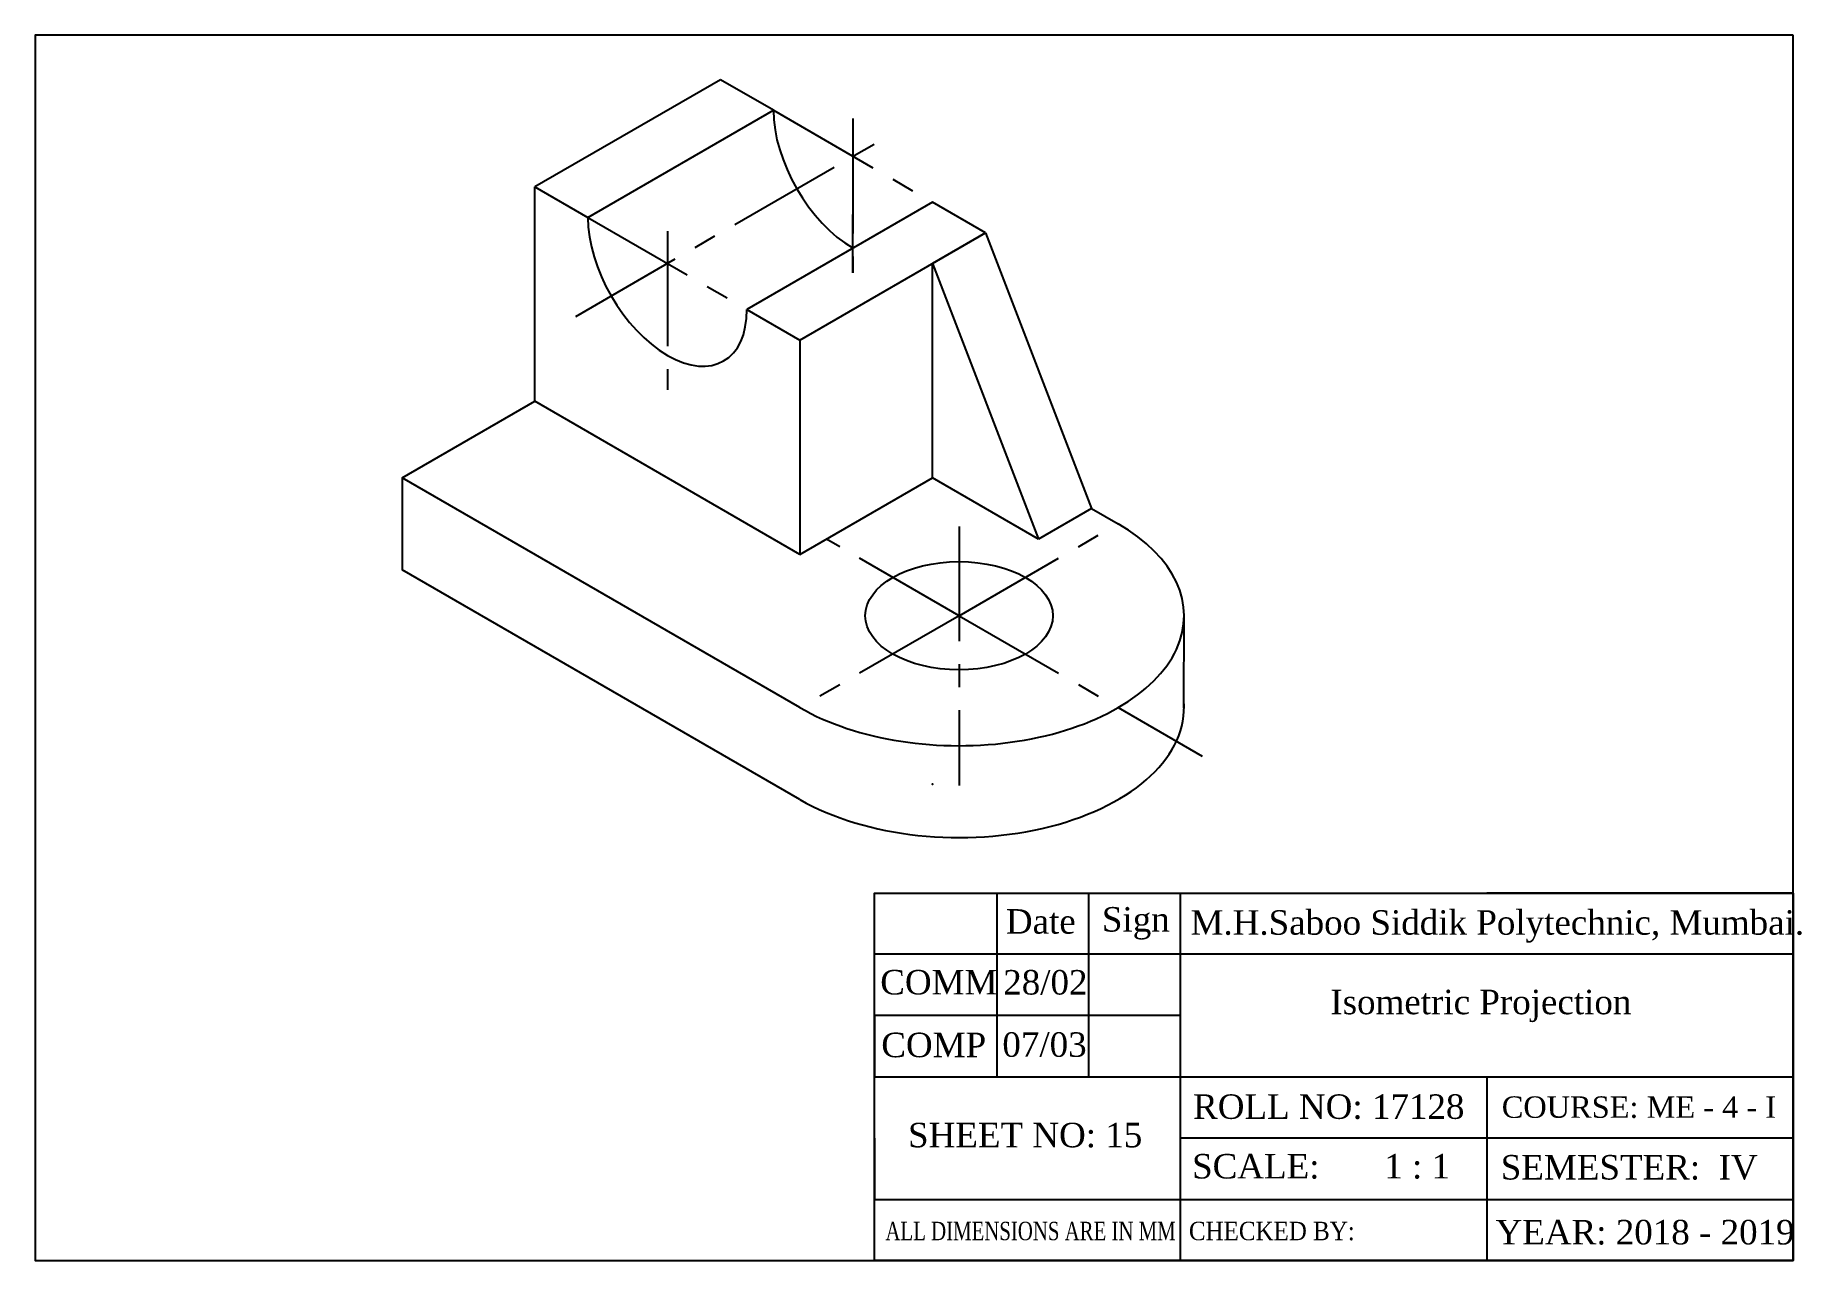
# Model space of a CAD drawing. Header units: inches. Extents: x -132 to 157, y -48 to 152.
import ezdxf

# ---------------------------------------------------------------- set-up
doc = ezdxf.new("R2010")
doc.units = ezdxf.units.IN
doc.header["$LTSCALE"] = 15
doc.header["$MEASUREMENT"] = 0
doc.linetypes.add('CENTER', pattern=[2, 1.25, -0.25, 0.25, -0.25])
doc.styles.add('01', font='times.ttf', dxfattribs={"height": 5})
doc.styles.add('Saad Sheet', font='times.ttf')

msp = doc.modelspace()

# ---------------------------------------------------------------- linework, layer by layer
for p, q in [((-19.69, 145.08), (-50, 127.58)), ((-11.03, 140.08), (-19.69, 145.08)), ((-41.34, 122.58), (-11.03, 140.08)), ((-50, 92.58), (-50, 127.58)), ((-50, 127.58), (-41.34, 122.58)), ((14.95, 125.08), (-15.36, 107.58)), ((23.61, 120.08), (14.95, 125.08)), ((1.96, 113.55), (1.96, 123.07)), ((1.96, 123.07), (1.96, 123.07)), ((-6.7, 102.58), (23.61, 120.08)), ((23.61, 120.08), (14.95, 115.08)), ((23.61, 120.08), (40.93, 75.08)), ((-28.35, 115.08), (-28.35, 115.08)), ((14.95, 115.08), (32.27, 70.08)), ((14.95, 80.08), (14.95, 115.08)), ((-15.36, 107.58), (-6.7, 102.58)), ((-15.36, 107.58), (-6.7, 102.58)), ((-6.7, 102.58), (-6.7, 67.58)), ((-71.65, 80.08), (-50, 92.58)), ((-50, 92.58), (-50, 92.58)), ((-6.7, 67.58), (-50, 92.58)), ((-6.7, 42.58), (-71.65, 80.08)), ((-71.65, 80.08), (-71.65, 65.08)), ((-6.7, 67.58), (14.95, 80.08)), ((32.27, 70.08), (14.95, 80.08)), ((40.93, 75.08), (32.27, 70.08)), ((40.93, 75.08), (45.26, 72.58)), ((-6.7, 27.58), (-71.65, 65.08)), ((55.98, 42.55), (56.02, 57.54)), ((155.45, 12.32), (155.45, -47.68))]:
    msp.add_line(p, q)
at = {"linetype": 'CENTER'}
for p, q in [((-11.03, 140.08), (14.95, 125.08)), ((1.96, 138.72), (1.96, 113.55)), ((-43.31, 106.44), (6.29, 135.08)), ((-41.34, 122.58), (-15.36, 107.58)), ((-28.35, 120.33), (-28.35, 94.44)), ((19.28, 57.58), (45.26, 72.58)), ((19.28, 72.17), (19.28, 29.89)), ((19.28, 57.58), (-2.37, 70.08)), ((19.28, 57.58), (-6.7, 42.58)), ((19.28, 57.58), (58.95, 34.68))]:
    msp.add_line(p, q, dxfattribs=at)
msp.add_lwpolyline([(155.45, 152.32), (-131.55, 152.32), (-131.55, -47.68), (155.45, -47.68)], close=True)
for points in [[(155.45, -7.68), (155.45, 2.32), (5.45, 2.32), (5.45, 12.32), (25.45, 12.32), (25.45, -17.68), (40.45, -17.68), (40.45, 12.32)], [(155.45, -47.68), (5.45, -47.68), (5.45, 12.32), (155.45, 12.32), (105.45, 12.32)], [(105.45, -17.68), (105.45, -47.68), (55.45, -47.68), (55.45, 12.32)], [(55.45, -7.68), (5.45, -7.68), (5.45, -17.68), (155.45, -17.68), (155.45, -27.68), (55.45, -27.68)], [(5.45, -27.68), (5.45, -37.68), (155.45, -37.68)]]:
    msp.add_lwpolyline(points)
for centre, major_axis, start_param, end_param in [((1.96, 132.58), (9.19, -15.91), 3.926991, 5.497787), ((-28.35, 115.08), (9.19, -15.91), 3.926991, 7.068583), ((19.28, 57.58), (-36.74, 0), 0.785398, 3.926991), ((19.28, 42.58), (-36.74, 0), 7.068583, 9.473729)]:
    msp.add_ellipse(centre, major_axis=major_axis, ratio=0.57735, start_param=start_param, end_param=end_param)
msp.add_ellipse((19.28, 57.58), major_axis=(-15.31, 0), ratio=0.57735)
msp.add_point((14.95, 30.08))

# ---------------------------------------------------------------- texts
for s, height, style, p in [('Date', 4, 'Saad Sheet', (26.93, 5.69)), ('Sign', 4, 'Saad Sheet', (42.6, 6.03)), ('M.H.Saboo Siddik Polytechnic, Mumbai.', 4, 'Saad Sheet', (57.07, 5.52)), ('COMM', 4, 'Saad Sheet', (6.41, -4.23)), ('28/02', 4, '01', (26.49, -4.25)), ('Isometric Projection', 4, 'Saad Sheet', (79.9, -7.46)), ('COMP', 4, 'Saad Sheet', (6.58, -14.47)), ('07/03', 4, '01', (26.35, -14.41)), ('ROLL NO: 17128', 4, 'Saad Sheet', (57.49, -24.54)), ('COURSE: ME - 4 - I', 3.5, 'Saad Sheet', (107.89, -24.37)), ('   SHEET NO: 15', 4, 'Saad Sheet', (6.41, -29.18)), ('SCALE:       1 : 1', 4, 'Saad Sheet', (57.32, -34.27)), ('SEMESTER:  IV', 4, 'Saad Sheet', (107.72, -34.44)), ('YEAR: 2018 - 2019', 4, 'Saad Sheet', (106.87, -45.03))]:
    msp.add_text(s, height=height, dxfattribs=dict(style=style)).set_placement(p)
at = {"style": 'Saad Sheet'}
for s, width, p in [('ALL DIMENSIONS ARE IN MM ', 0.75, (7.26, -44.34)), ('CHECKED BY:', 0.9, (56.81, -44.34))]:
    msp.add_text(s, height=3, dxfattribs=dict(at, width=width)).set_placement(p)

doc.saveas('drawing.dxf')
